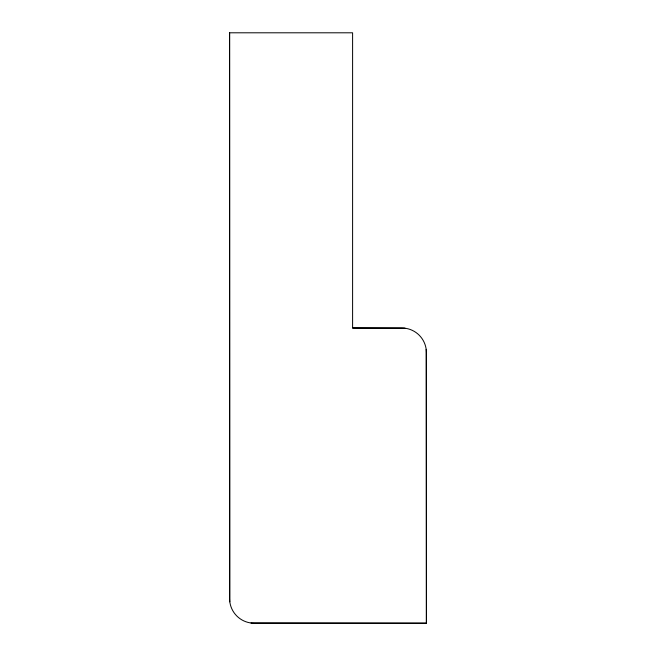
<?xml version="1.0" encoding="UTF-8"?>
<svg xmlns="http://www.w3.org/2000/svg" width="656" height="656" viewBox="0 0 656 656"><rect width="100%" height="100%" fill="white"/><g stroke="black" fill="none" stroke-linecap="round" stroke-linejoin="round"><path stroke-width="0.98" d="M352.6 328L401.8 328A24.6 24.6 0 0 1 426.4 352.6L426.4 623.2L254.2 623.2A24.6 24.6 0 0 1 229.6 598.6L229.6 32.8L352.6 32.8L352.6 328L405.014 328.213M250.986 622.987L426.4 623.2L426.187 349.386M229.6 32.8L229.813 601.814"/></g></svg>
